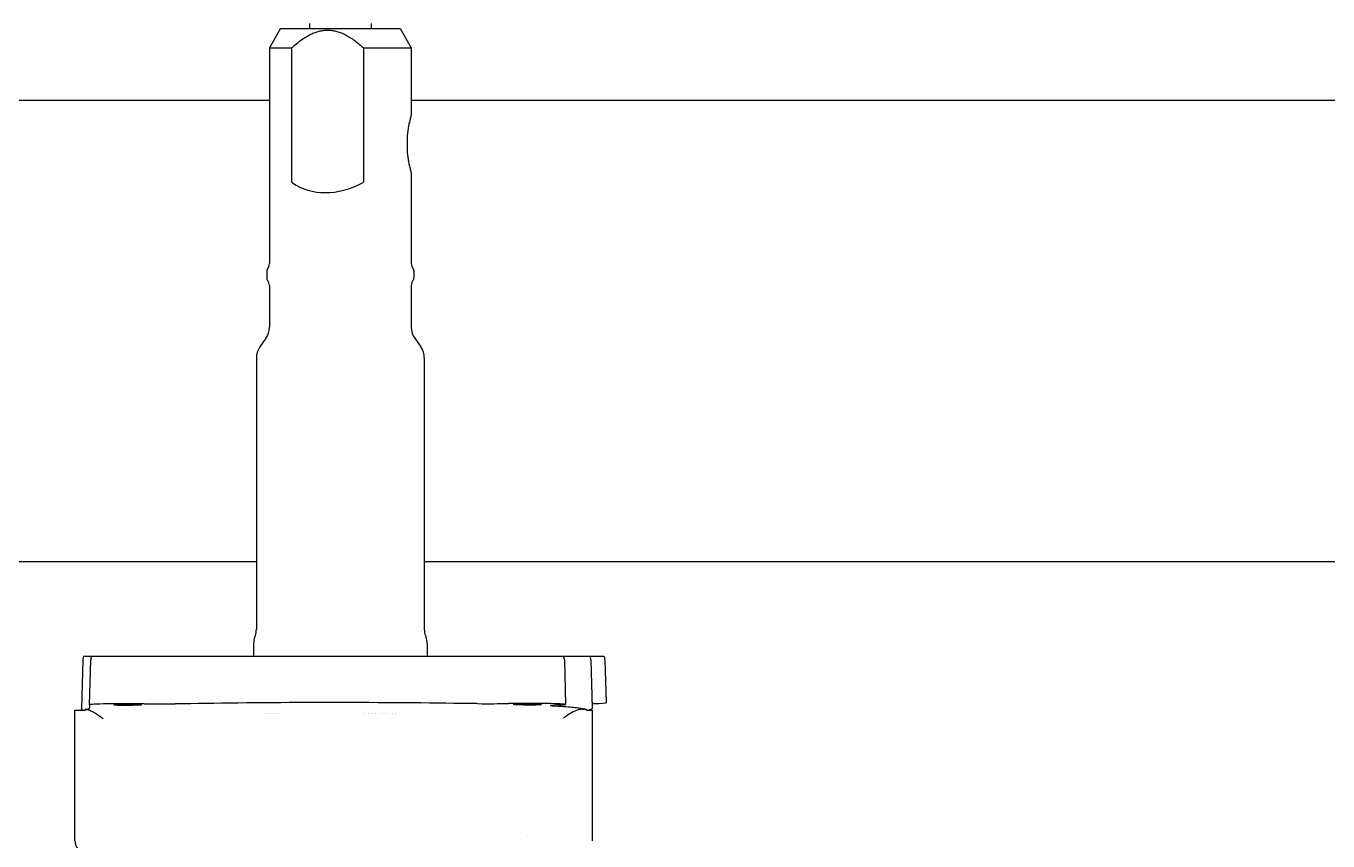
# Model space of a CAD drawing. Header units: millimetres. Extents: x 0 to 7722, y 0 to 5460.
# Drawn here: x 1697 to 1866.4, y 1583.6 to 1689.6 of the extents above; entities that cross this region are included whole.
import ezdxf

# ---------------------------------------------------------------- set-up
doc = ezdxf.new("R2010")
doc.units = ezdxf.units.MM
doc.header["$LTSCALE"] = 5
doc.layers.get('0').update_dxf_attribs({"linetype": 'CONTINUOUS'})

msp = doc.modelspace()

# ---------------------------------------------------------------- linework, layer by layer
for p, q in [((1730.144, 1689.229), (1728.701, 1686.729)), ((1730.144, 1689.229), (1745.718, 1689.229)), ((1733.931, 1689.894), (1733.931, 1689.229)), ((1741.931, 1689.894), (1741.931, 1689.229)), ((1745.718, 1689.229), (1747.161, 1686.729)), ((1728.701, 1686.729), (1731.602, 1686.729)), ((1728.701, 1686.729), (1728.701, 1658.666)), ((1731.602, 1669.332), (1731.602, 1686.729)), ((1740.935, 1686.729), (1747.161, 1686.729)), ((1740.935, 1686.729), (1740.935, 1669.332)), ((1747.161, 1686.729), (1747.161, 1678.163)), ((1728.701, 1679.894), (1552.931, 1679.894)), ((2132.931, 1679.894), (1747.161, 1679.894)), ((1746.628, 1674.961), (1746.628, 1673.496)), ((1747.161, 1670.294), (1747.161, 1658.666)), ((1728.351, 1657.694), (1728.351, 1656.783)), ((1728.626, 1658.328), (1728.37, 1657.779)), ((1728.626, 1656.149), (1728.37, 1656.698)), ((1747.236, 1658.328), (1747.492, 1657.779)), ((1747.236, 1656.149), (1747.492, 1656.698)), ((1747.511, 1657.694), (1747.511, 1656.783)), ((1728.701, 1655.811), (1728.701, 1650.389)), ((1747.161, 1655.811), (1747.161, 1650.389)), ((1728.249, 1648.955), (1727.458, 1647.825)), ((1747.613, 1648.955), (1748.404, 1647.825)), ((1727.006, 1646.391), (1727.006, 1611.139)), ((1748.856, 1646.391), (1748.856, 1611.139)), ((1727.006, 1619.894), (1612.931, 1619.894)), ((2072.931, 1619.894), (1748.856, 1619.894)), ((1726.644, 1609.261), (1726.644, 1607.589)), ((1726.855, 1610.283), (1726.794, 1610.116)), ((1749.007, 1610.283), (1749.068, 1610.116)), ((1749.219, 1609.261), (1749.219, 1607.589)), ((1705.448, 1607.589), (1704.523, 1607.589)), ((1712.343, 1607.589), (1705.538, 1607.589)), ((1753.685, 1607.589), (1718.531, 1607.589)), ((1766.994, 1607.589), (1759.896, 1607.589)), ((1768.037, 1607.589), (1766.994, 1607.589)), ((1770.438, 1607.589), (1768.037, 1607.589)), ((1772.276, 1607.589), (1770.696, 1607.589)), ((1704.438, 1607.128), (1704.27, 1600.71)), ((1705.3, 1601.29), (1705.453, 1607.128)), ((1767.079, 1607.128), (1767.231, 1601.337)), ((1770.524, 1607.128), (1770.688, 1600.839)), ((1772.362, 1607.128), (1772.508, 1601.55)), ((1705.3, 1601.29), (1705.291, 1600.922)), ((1739.082, 1601.576), (1739.082, 1601.576)), ((1739.137, 1601.575), (1739.137, 1601.575)), ((1739.581, 1601.575), (1739.581, 1601.575)), ((1739.636, 1601.574), (1739.636, 1601.574)), ((1740.078, 1601.573), (1740.078, 1601.573)), ((1740.132, 1601.573), (1740.132, 1601.573)), ((1743.823, 1601.558), (1743.823, 1601.558)), ((1743.87, 1601.558), (1743.87, 1601.558)), ((1744.249, 1601.556), (1744.249, 1601.556)), ((1744.295, 1601.555), (1744.295, 1601.555)), ((1703.387, 1600.589), (1704.712, 1600.589)), ((1703.387, 1583.579), (1703.387, 1600.589)), ((1704.716, 1600.708), (1704.712, 1600.589)), ((1728.301, 1600.138), (1728.301, 1600.138)), ((1728.331, 1600.138), (1728.331, 1600.138)), ((1728.583, 1600.14), (1728.583, 1600.14)), ((1728.615, 1600.141), (1728.615, 1600.141)), ((1728.883, 1600.143), (1728.883, 1600.143)), ((1728.917, 1600.143), (1728.917, 1600.143)), ((1729.201, 1600.145), (1729.201, 1600.145)), ((1729.237, 1600.145), (1729.237, 1600.145)), ((1729.535, 1600.147), (1729.535, 1600.147)), ((1729.573, 1600.148), (1729.573, 1600.148)), ((1729.886, 1600.15), (1729.886, 1600.15)), ((1729.926, 1600.15), (1729.926, 1600.15)), ((1741.057, 1600.165), (1741.057, 1600.165)), ((1741.111, 1600.165), (1741.111, 1600.165)), ((1741.539, 1600.163), (1741.539, 1600.163)), ((1741.591, 1600.163), (1741.591, 1600.163)), ((1742.013, 1600.161), (1742.013, 1600.161)), ((1742.065, 1600.161), (1742.065, 1600.161)), ((1742.479, 1600.159), (1742.479, 1600.159)), ((1742.53, 1600.159), (1742.53, 1600.159)), ((1742.937, 1600.157), (1742.937, 1600.157)), ((1742.987, 1600.157), (1742.987, 1600.157)), ((1743.385, 1600.155), (1743.385, 1600.154)), ((1743.434, 1600.154), (1743.434, 1600.154)), ((1743.823, 1600.152), (1743.823, 1600.152)), ((1743.87, 1600.152), (1743.87, 1600.152)), ((1744.249, 1600.149), (1744.249, 1600.149)), ((1744.295, 1600.149), (1744.295, 1600.149)), ((1744.662, 1600.146), (1744.662, 1600.146)), ((1744.707, 1600.146), (1744.707, 1600.146)), ((1745.063, 1600.144), (1745.063, 1600.144)), ((1745.107, 1600.143), (1745.107, 1600.143)), ((1769.502, 1600.703), (1769.976, 1600.657)), ((1769.976, 1600.657), (1769.979, 1600.589)), ((1769.979, 1600.589), (1770.674, 1600.589)), ((1770.674, 1600.589), (1770.674, 1583.579))]:
    msp.add_line(p, q)
for centre, radius, start, end in [((1727.901, 1658.666), 0.8, 335, 0), ((1747.961, 1658.666), 0.8, 180, 205), ((1728.551, 1657.694), 0.2, 155, 180), ((1728.551, 1656.783), 0.2, 180, 205), ((1747.311, 1657.694), 0.2, 0, 25), ((1747.311, 1656.783), 0.2, 335, 0), ((1727.901, 1655.811), 0.8, 0, 25), ((1747.961, 1655.811), 0.8, 155, 180), ((1726.201, 1650.389), 2.5, 325, 0), ((1749.661, 1650.389), 2.5, 180, 215), ((1729.506, 1646.391), 2.5, 145, 180), ((1746.356, 1646.391), 2.5, 0, 35), ((1724.506, 1611.139), 2.5, 340, 0), ((1751.356, 1611.139), 2.5, 180, 200), ((1729.144, 1609.261), 2.5, 160, 180), ((1746.719, 1609.261), 2.5, 0, 20), ((1705.937, 1607.089), 1.5, 160.52878, 178.5), ((1706.953, 1607.089), 1.5, 160.52878, 178.5), ((1765.579, 1607.089), 1.5, 1.5, 19.47122), ((1769.024, 1607.089), 1.5, 1.5, 19.47122), ((1770.862, 1607.089), 1.5, 1.5, 19.47122)]:
    msp.add_arc(centre, radius, start, end)
for centre, major_axis, ratio, start_param, end_param in [((1737.931, 1677.129), (7.181, 7.181), 0.807619, 3.2930046, 4.3489195), ((1710.282, 1601.29), (4.982, 0), 0.0261859, 1.1296902, 3.140907), ((1710.281, 1601.29), (1.84, 0), 0.0261859, 6.1878145, 11.3286998), ((1714.971, 1601.549), (-6, 0), 0.0261769, 1.1295564, 1.8156406), ((1737.031, 1600.739), (31.996, 0), 0.0261859, 1.0211471, 2.1902058), ((1756.88, 1601.588), (-6, 0), 0.0261769, 1.3954368, 2.0818807), ((1762.25, 1601.337), (4.98, 0), 0.0261859, 5.6721779, 8.364919), ((1762.25, 1601.337), (1.84, 0), 0.0261859, 4.4464037, 9.5925485), ((1771.248, 1601.172), (6.003, 0), 0.0261757, 2.5310545, 3.2149974), ((1767.533, 1601.55), (-4.975, 0), 0.0261859, 2.3093948, 3.1422784), ((1667.065, 1600.336), (103.637, 0), 0.0261859, 0.1184261, 0.1504845), ((1737.931, 1584.189), (25.187, 0), 0.00001, 6.0251276, 6.0251376), ((1704.94, 1583.589), (1.546, 0.151), 0.965617, 3.0475042, 4.6115254)]:
    msp.add_ellipse(centre, major_axis=major_axis, ratio=ratio, start_param=start_param, end_param=end_param)
msp.add_rational_spline([(1731.602, 1686.729), (1736.268, 1691.004), (1740.935, 1686.729)], [1.71881645457, 2.0081868197, 1.71881645457], degree=2)
for points, knots in [([(1747.161, 1678.163), (1747.161, 1678.12), (1747.157, 1678.074), (1747.125, 1677.859), (1747.05, 1677.594), (1746.895, 1677.022), (1746.805, 1676.671), (1746.67, 1675.862), (1746.628, 1675.404), (1746.628, 1674.961)], [1.01167937, 1.01167937, 1.01167937, 1.01167937, 1.05921076, 1.05921076, 1.21130116, 1.21130116, 1.34419506, 1.34419506, 1.47708895, 1.47708895, 1.47708895, 1.47708895]), ([(1746.628, 1673.496), (1746.628, 1673.053), (1746.67, 1672.595), (1746.805, 1671.786), (1746.895, 1671.435), (1747.05, 1670.863), (1747.125, 1670.598), (1747.157, 1670.383), (1747.161, 1670.337), (1747.161, 1670.294)], [1.47708895, 1.47708895, 1.47708895, 1.47708895, 1.60998285, 1.60998285, 1.74287674, 1.74287674, 1.89496714, 1.89496714, 1.94249853, 1.94249853, 1.94249853, 1.94249853]), ([(1731.707, 1669.155), (1731.696, 1669.163), (1731.685, 1669.171), (1731.656, 1669.197), (1731.638, 1669.219), (1731.617, 1669.258), (1731.612, 1669.272), (1731.604, 1669.301), (1731.602, 1669.317), (1731.602, 1669.332)], [-0.023475101, -0.023475101, -0.023475101, -0.023475101, -0.018525436, -0.018525436, -0.009262718, -0.009262718, -0.004631359, -0.004631359, 0, 0, 0, 0]), ([(1740.935, 1669.332), (1740.935, 1669.317), (1740.932, 1669.301), (1740.922, 1669.272), (1740.915, 1669.258), (1740.888, 1669.219), (1740.864, 1669.197), (1740.827, 1669.171), (1740.813, 1669.163), (1740.799, 1669.155)], [-0.24345032, -0.24345032, -0.24345032, -0.24345032, -0.238818961, -0.238818961, -0.234187602, -0.234187602, -0.224924884, -0.224924884, -0.219975219, -0.219975219, -0.219975219, -0.219975219]), ([(1705.538, 1607.589), (1705.535, 1607.589), (1705.531, 1607.589), (1705.501, 1607.589), (1705.478, 1607.589), (1705.448, 1607.589)], [0, 0, 0, 0, 0.06750807, 0.06750807, 0.13501615, 0.13501615, 0.13501615, 0.13501615]), ([(1718.531, 1607.589), (1718.223, 1607.589), (1717.748, 1607.589), (1716.586, 1607.589), (1716.055, 1607.589), (1714.887, 1607.589), (1714.339, 1607.589), (1713.352, 1607.589), (1712.832, 1607.589), (1712.343, 1607.589)], [0, 0, 0, 0, 0.11400691, 0.11400691, 0.20366793, 0.20366793, 0.30740581, 0.30740581, 0.4302467, 0.4302467, 0.4302467, 0.4302467]), ([(1759.896, 1607.589), (1759.566, 1607.589), (1759.063, 1607.589), (1757.864, 1607.589), (1757.322, 1607.589), (1756.15, 1607.589), (1755.611, 1607.589), (1754.647, 1607.589), (1754.147, 1607.589), (1753.685, 1607.589)], [0, 0, 0, 0, 0.1140069, 0.1140069, 0.20366791, 0.20366791, 0.30740578, 0.30740578, 0.43024666, 0.43024666, 0.43024666, 0.43024666]), ([(1705.197, 1600.749), (1705.205, 1600.75), (1705.212, 1600.751), (1705.227, 1600.754), (1705.234, 1600.756), (1705.25, 1600.762), (1705.258, 1600.766), (1705.278, 1600.779), (1705.285, 1600.791), (1705.287, 1600.805), (1705.288, 1600.807), (1705.288, 1600.809)], [-0.13380454, -0.13380454, -0.13380454, -0.13380454, -0.11562944, -0.11562944, -0.09631493, -0.09631493, -0.06693722, -0.06693722, -0.00755707, -0.00755707, -0.00000372, -0.00000372, -0.00000372, -0.00000372]), ([(1705.288, 1600.809), (1705.288, 1600.833), (1705.289, 1600.857), (1705.29, 1600.896), (1705.29, 1600.912), (1705.291, 1600.922)], [0.00000409, 0.00000409, 0.00000409, 0.00000409, 0.11094739, 0.11094739, 0.22175392, 0.22175392, 0.22175392, 0.22175392]), ([(1712.113, 1601.285), (1712.103, 1601.282), (1712.082, 1601.276), (1712.015, 1601.259), (1711.964, 1601.248), (1711.871, 1601.237), (1711.841, 1601.234), (1711.794, 1601.231), (1711.779, 1601.23), (1711.752, 1601.229), (1711.741, 1601.229), (1711.718, 1601.228), (1711.706, 1601.228), (1711.678, 1601.227), (1711.661, 1601.227), (1711.606, 1601.226), (1711.566, 1601.227), (1711.427, 1601.23), (1711.322, 1601.234), (1711.106, 1601.242), (1710.996, 1601.245), (1710.883, 1601.244)], [0, 0, 0, 0, 0.03302843, 0.03302843, 0.07410471, 0.07410471, 0.09123125, 0.09123125, 0.09929523, 0.09929523, 0.10483379, 0.10483379, 0.1102937, 0.1102937, 0.11797261, 0.11797261, 0.13494347, 0.13494347, 0.17407425, 0.17407425, 0.21000863, 0.21000863, 0.21000863, 0.21000863]), ([(1718.455, 1601.422), (1718.301, 1601.419), (1718.142, 1601.416), (1717.817, 1601.411), (1717.653, 1601.409), (1717.308, 1601.405), (1717.128, 1601.403), (1716.774, 1601.4), (1716.601, 1601.398), (1716.426, 1601.397)], [0, 0, 0, 0, 0.05683268, 0.05683268, 0.11243437, 0.11243437, 0.17060774, 0.17060774, 0.22486976, 0.22486976, 0.22486976, 0.22486976]), ([(1755.833, 1601.433), (1755.656, 1601.434), (1755.48, 1601.435), (1755.119, 1601.438), (1754.935, 1601.439), (1754.581, 1601.443), (1754.41, 1601.444), (1754.073, 1601.449), (1753.907, 1601.451), (1753.745, 1601.454)], [0, 0, 0, 0, 0.05411479, 0.05411479, 0.11210345, 0.11210345, 0.1677759, 0.1677759, 0.2247036, 0.2247036, 0.2247036, 0.2247036]), ([(1761.766, 1601.291), (1761.63, 1601.292), (1761.498, 1601.287), (1761.274, 1601.279), (1761.179, 1601.275), (1761.047, 1601.272), (1761.007, 1601.272), (1760.94, 1601.273), (1760.913, 1601.273), (1760.861, 1601.274), (1760.836, 1601.276), (1760.778, 1601.279), (1760.746, 1601.281), (1760.655, 1601.29), (1760.601, 1601.298), (1760.501, 1601.316), (1760.46, 1601.326), (1760.436, 1601.329)], [0, 0, 0, 0, 0.04234014, 0.04234014, 0.07648286, 0.07648286, 0.09284495, 0.09284495, 0.10436698, 0.10436698, 0.11585732, 0.11585732, 0.13206521, 0.13206521, 0.16562835, 0.16562835, 0.20904559, 0.20904559, 0.20904559, 0.20904559]), ([(1765.842, 1601.104), (1765.76, 1601.108), (1765.685, 1601.113), (1765.554, 1601.122), (1765.498, 1601.127), (1765.399, 1601.136), (1765.358, 1601.141), (1765.296, 1601.151), (1765.275, 1601.156), (1765.261, 1601.161)], [0, 0, 0, 0, 0.05714306, 0.05714306, 0.11304715, 0.11304715, 0.17153964, 0.17153964, 0.22610029, 0.22610029, 0.22610029, 0.22610029]), ([(1768.279, 1600.92), (1768.011, 1600.951), (1767.673, 1600.982), (1766.859, 1601.044), (1766.384, 1601.074), (1765.842, 1601.104)], [-0.74679952, -0.74679952, -0.74679952, -0.74679952, -0.37339469, -0.37339469, 0, 0, 0, 0]), ([(1769.53, 1600.743), (1769.359, 1600.773), (1769.169, 1600.802), (1768.752, 1600.861), (1768.524, 1600.89), (1768.279, 1600.92)], [-0.68603, -0.68603, -0.68603, -0.68603, -0.34301409, -0.34301409, 0, 0, 0, 0]), ([(1770.688, 1600.839), (1770.689, 1600.813), (1770.675, 1600.787), (1770.616, 1600.732), (1770.567, 1600.703), (1770.467, 1600.659), (1770.43, 1600.645), (1770.347, 1600.617), (1770.302, 1600.603), (1770.252, 1600.589)], [-0.95801308, -0.95801308, -0.95801308, -0.95801308, -0.65800705, -0.65800705, -0.32642605, -0.32642605, -0.16199742, -0.16199742, 0, 0, 0, 0]), ([(1704.716, 1600.708), (1704.782, 1600.717), (1704.854, 1600.72), (1704.978, 1600.728), (1705.023, 1600.731), (1705.111, 1600.739), (1705.153, 1600.744), (1705.197, 1600.749)], [0.000001, 0.000001, 0.000001, 0.000001, 0.21080489, 0.21080489, 0.32372138, 0.32372138, 0.41981825, 0.41981825, 0.41981825, 0.41981825]), ([(1704.716, 1600.708), (1704.916, 1600.702), (1705.116, 1600.651), (1705.513, 1600.499), (1705.711, 1600.397), (1706.303, 1600.046), (1706.695, 1599.753), (1707.087, 1599.46)], [0, 0, 0, 0, 0.25, 0.25, 0.5, 0.5, 1, 1, 1, 1]), ([(1767.335, 1599.814), (1767.218, 1599.728), (1767.101, 1599.64), (1766.984, 1599.552), (1766.981, 1599.55), (1766.978, 1599.548), (1766.975, 1599.546)], [0, 0, 0, 0, 0.0013844678, 0.0013844678, 0.0013844678, 0.0014196931, 0.0014196931, 0.0014196931, 0.0014196931]), ([(1769.094, 1600.678), (1768.801, 1600.619), (1768.504, 1600.509), (1767.916, 1600.213), (1767.632, 1600.031), (1767.335, 1599.814)], [-0.69828667, -0.69828667, -0.69828667, -0.69828667, -0.34999026, -0.34999026, 0, 0, 0, 0]), ([(1769.502, 1600.703), (1769.434, 1600.71), (1769.366, 1600.71), (1769.23, 1600.701), (1769.161, 1600.692), (1769.094, 1600.678)], [-0.15760035, -0.15760035, -0.15760035, -0.15760035, -0.0788104, -0.0788104, 0, 0, 0, 0])]:
    msp.add_open_spline(points, degree=3, knots=knots)
for points in [[(1770.696, 1607.589), (1770.618, 1607.589), (1770.531, 1607.589), (1770.438, 1607.589)], [(1770.882, 1601.454), (1770.811, 1601.452), (1770.741, 1601.45), (1770.672, 1601.449)], [(1704.371, 1600.589), (1704.303, 1600.629), (1704.269, 1600.67), (1704.27, 1600.71)], [(1770.601, 1600.726), (1770.533, 1600.683), (1770.474, 1600.636), (1770.422, 1600.589)]]:
    msp.add_open_spline(points, degree=3)

doc.saveas('drawing.dxf')
